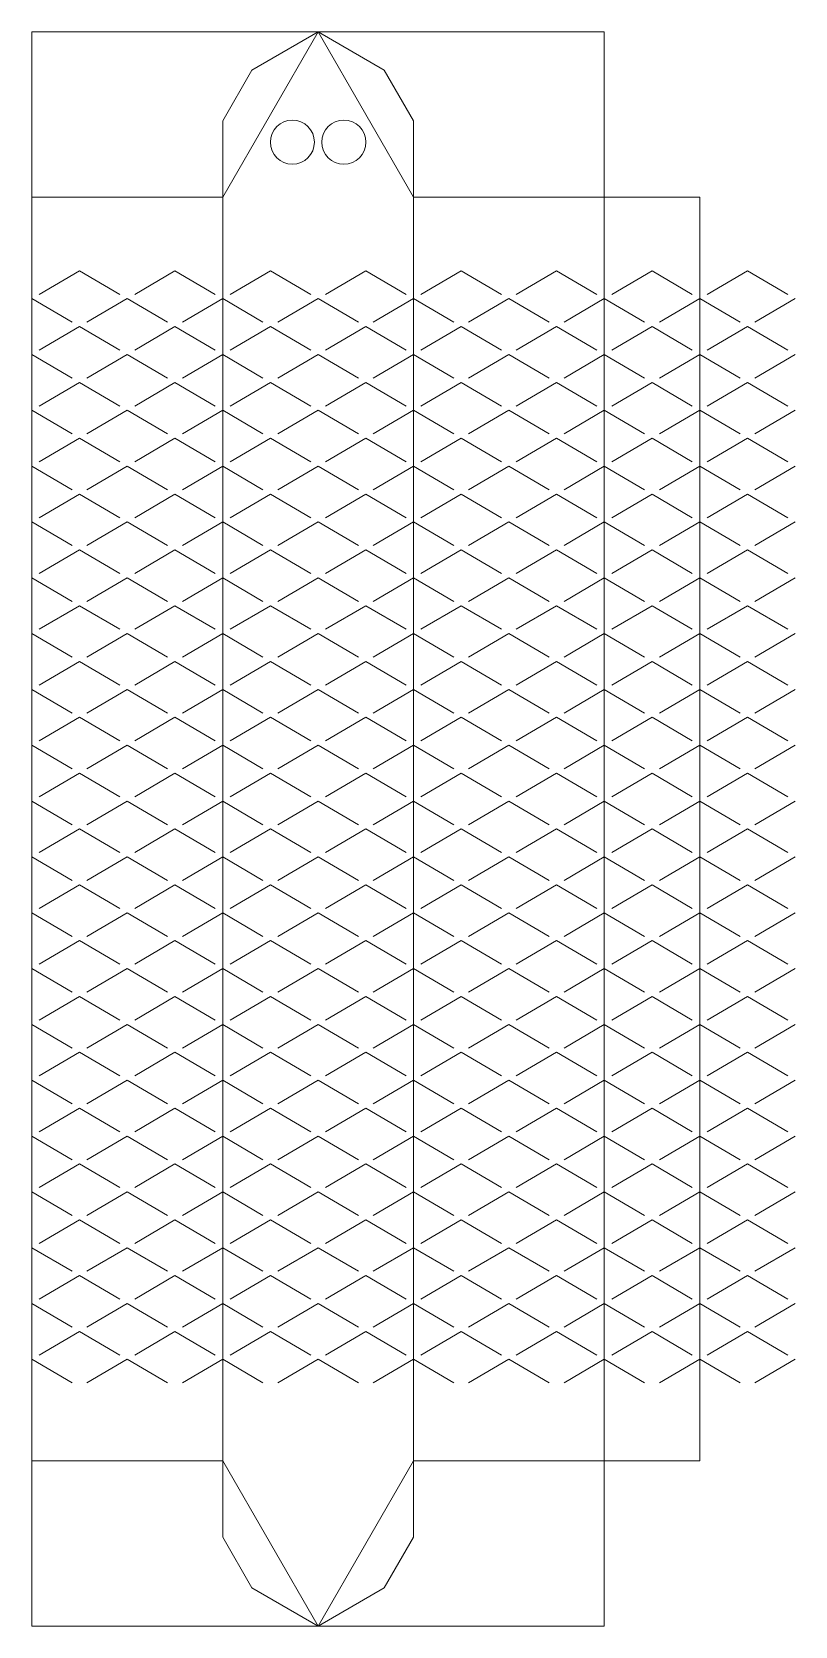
# Model space of a CAD drawing. Header units: metres. Extents: x 0 to 104, y 0 to 217.
import ezdxf

# ---------------------------------------------------------------- set-up
doc = ezdxf.new("R2010")
doc.units = ezdxf.units.M
doc.layers.add('TOP', color=1, linetype='Continuous', lineweight=0)

msp = doc.modelspace()

# ---------------------------------------------------------------- linework, layer by layer
at = {"layer": 'TOP'}
for p, q in [((78, 217.03), (0, 217.03)), ((0, 217.03), (0, 0)), ((26, 194.52), (39, 217.03)), ((29.99, 211.83), (39, 217.03)), ((39, 217.03), (48.01, 211.83)), ((39, 217.03), (52, 194.52)), ((78, 0), (78, 217.03)), ((26, 204.92), (29.99, 211.83)), ((48.01, 211.83), (52, 204.92)), ((26, 194.52), (26, 204.92)), ((52, 194.52), (52, 204.92)), ((78, 194.52), (78, 204.92)), ((0, 22.52), (0, 194.52)), ((0, 194.52), (26, 194.52)), ((26, 22.52), (26, 194.52)), ((91, 194.52), (52, 194.52)), ((52, 22.52), (52, 194.52)), ((91, 22.52), (91, 194.52)), ((1.01, 181.3), (6.5, 184.52)), ((6.5, 184.52), (11.99, 181.3)), ((14.01, 181.3), (19.5, 184.52)), ((19.5, 184.52), (24.99, 181.3)), ((27.01, 181.3), (32.5, 184.52)), ((32.5, 184.52), (37.99, 181.3)), ((40.01, 181.3), (45.5, 184.52)), ((45.5, 184.52), (50.99, 181.3)), ((53.01, 181.3), (58.5, 184.52)), ((58.5, 184.52), (63.99, 181.3)), ((66.01, 181.3), (71.5, 184.52)), ((71.5, 184.52), (76.99, 181.3)), ((79.01, 181.3), (84.5, 184.52)), ((84.5, 184.52), (89.99, 181.3)), ((92.01, 181.3), (97.5, 184.52)), ((97.5, 184.52), (102.99, 181.3)), ((0, 180.72), (5.49, 177.5)), ((7.51, 177.5), (13, 180.72)), ((13, 180.72), (18.49, 177.5)), ((20.51, 177.5), (26, 180.72)), ((26, 180.72), (31.49, 177.5)), ((33.51, 177.5), (39, 180.72)), ((39, 180.72), (44.49, 177.5)), ((46.51, 177.5), (52, 180.72)), ((52, 180.72), (57.49, 177.5)), ((59.51, 177.5), (65, 180.72)), ((65, 180.72), (70.49, 177.5)), ((72.51, 177.5), (78, 180.72)), ((78, 180.72), (83.49, 177.5)), ((85.51, 177.5), (91, 180.72)), ((91, 180.72), (96.49, 177.5)), ((98.51, 177.5), (104, 180.72)), ((1.01, 173.7), (6.5, 176.92)), ((6.5, 176.92), (11.99, 173.7)), ((14.01, 173.7), (19.5, 176.92)), ((19.5, 176.92), (24.99, 173.7)), ((27.01, 173.7), (32.5, 176.92)), ((32.5, 176.92), (37.99, 173.7)), ((40.01, 173.7), (45.5, 176.92)), ((45.5, 176.92), (50.99, 173.7)), ((53.01, 173.7), (58.5, 176.92)), ((58.5, 176.92), (63.99, 173.7)), ((66.01, 173.7), (71.5, 176.92)), ((71.5, 176.92), (76.99, 173.7)), ((79.01, 173.7), (84.5, 176.92)), ((84.5, 176.92), (89.99, 173.7)), ((92.01, 173.7), (97.5, 176.92)), ((97.5, 176.92), (102.99, 173.7)), ((0, 173.12), (5.49, 169.9)), ((7.51, 169.9), (13, 173.12)), ((13, 173.12), (18.49, 169.9)), ((20.51, 169.9), (26, 173.12)), ((26, 173.12), (31.49, 169.9)), ((33.51, 169.9), (39, 173.12)), ((39, 173.12), (44.49, 169.9)), ((46.51, 169.9), (52, 173.12)), ((52, 173.12), (57.49, 169.9)), ((59.51, 169.9), (65, 173.12)), ((65, 173.12), (70.49, 169.9)), ((72.51, 169.9), (78, 173.12)), ((78, 173.12), (83.49, 169.9)), ((85.51, 169.9), (91, 173.12)), ((91, 173.12), (96.49, 169.9)), ((98.51, 169.9), (104, 173.12)), ((1.01, 166.1), (6.5, 169.32)), ((6.5, 169.32), (11.99, 166.1)), ((14.01, 166.1), (19.5, 169.32)), ((19.5, 169.32), (24.99, 166.1)), ((27.01, 166.1), (32.5, 169.32)), ((32.5, 169.32), (37.99, 166.1)), ((40.01, 166.1), (45.5, 169.32)), ((45.5, 169.32), (50.99, 166.1)), ((53.01, 166.1), (58.5, 169.32)), ((58.5, 169.32), (63.99, 166.1)), ((66.01, 166.1), (71.5, 169.32)), ((71.5, 169.32), (76.99, 166.1)), ((79.01, 166.1), (84.5, 169.32)), ((84.5, 169.32), (89.99, 166.1)), ((92.01, 166.1), (97.5, 169.32)), ((97.5, 169.32), (102.99, 166.1)), ((0, 165.52), (5.49, 162.3)), ((7.51, 162.3), (13, 165.52)), ((13, 165.52), (18.49, 162.3)), ((20.51, 162.3), (26, 165.52)), ((26, 165.52), (31.49, 162.3)), ((33.51, 162.3), (39, 165.52)), ((39, 165.52), (44.49, 162.3)), ((46.51, 162.3), (52, 165.52)), ((52, 165.52), (57.49, 162.3)), ((59.51, 162.3), (65, 165.52)), ((65, 165.52), (70.49, 162.3)), ((72.51, 162.3), (78, 165.52)), ((78, 165.52), (83.49, 162.3)), ((85.51, 162.3), (91, 165.52)), ((91, 165.52), (96.49, 162.3)), ((98.51, 162.3), (104, 165.52)), ((1.01, 158.5), (6.5, 161.72)), ((6.5, 161.72), (11.99, 158.5)), ((14.01, 158.5), (19.5, 161.72)), ((19.5, 161.72), (24.99, 158.5)), ((27.01, 158.5), (32.5, 161.72)), ((32.5, 161.72), (37.99, 158.5)), ((40.01, 158.5), (45.5, 161.72)), ((45.5, 161.72), (50.99, 158.5)), ((53.01, 158.5), (58.5, 161.72)), ((58.5, 161.72), (63.99, 158.5)), ((66.01, 158.5), (71.5, 161.72)), ((71.5, 161.72), (76.99, 158.5)), ((79.01, 158.5), (84.5, 161.72)), ((84.5, 161.72), (89.99, 158.5)), ((92.01, 158.5), (97.5, 161.72)), ((97.5, 161.72), (102.99, 158.5)), ((0, 157.92), (5.49, 154.7)), ((7.51, 154.7), (13, 157.92)), ((13, 157.92), (18.49, 154.7)), ((20.51, 154.7), (26, 157.92)), ((26, 157.92), (31.49, 154.7)), ((33.51, 154.7), (39, 157.92)), ((39, 157.92), (44.49, 154.7)), ((46.51, 154.7), (52, 157.92)), ((52, 157.92), (57.49, 154.7)), ((59.51, 154.7), (65, 157.92)), ((65, 157.92), (70.49, 154.7)), ((72.51, 154.7), (78, 157.92)), ((78, 157.92), (83.49, 154.7)), ((85.51, 154.7), (91, 157.92)), ((91, 157.92), (96.49, 154.7)), ((98.51, 154.7), (104, 157.92)), ((1.01, 150.9), (6.5, 154.12)), ((6.5, 154.12), (11.99, 150.9)), ((14.01, 150.9), (19.5, 154.12)), ((19.5, 154.12), (24.99, 150.9)), ((27.01, 150.9), (32.5, 154.12)), ((32.5, 154.12), (37.99, 150.9)), ((40.01, 150.9), (45.5, 154.12)), ((45.5, 154.12), (50.99, 150.9)), ((53.01, 150.9), (58.5, 154.12)), ((58.5, 154.12), (63.99, 150.9)), ((66.01, 150.9), (71.5, 154.12)), ((71.5, 154.12), (76.99, 150.9)), ((79.01, 150.9), (84.5, 154.12)), ((84.5, 154.12), (89.99, 150.9)), ((92.01, 150.9), (97.5, 154.12)), ((97.5, 154.12), (102.99, 150.9)), ((0, 150.32), (5.49, 147.1)), ((7.51, 147.1), (13, 150.32)), ((13, 150.32), (18.49, 147.1)), ((20.51, 147.1), (26, 150.32)), ((26, 150.32), (31.49, 147.1)), ((33.51, 147.1), (39, 150.32)), ((39, 150.32), (44.49, 147.1)), ((46.51, 147.1), (52, 150.32)), ((52, 150.32), (57.49, 147.1)), ((59.51, 147.1), (65, 150.32)), ((65, 150.32), (70.49, 147.1)), ((72.51, 147.1), (78, 150.32)), ((78, 150.32), (83.49, 147.1)), ((85.51, 147.1), (91, 150.32)), ((91, 150.32), (96.49, 147.1)), ((98.51, 147.1), (104, 150.32)), ((1.01, 143.3), (6.5, 146.52)), ((6.5, 146.52), (11.99, 143.3)), ((14.01, 143.3), (19.5, 146.52)), ((19.5, 146.52), (24.99, 143.3)), ((27.01, 143.3), (32.5, 146.52)), ((32.5, 146.52), (37.99, 143.3)), ((40.01, 143.3), (45.5, 146.52)), ((45.5, 146.52), (50.99, 143.3)), ((53.01, 143.3), (58.5, 146.52)), ((58.5, 146.52), (63.99, 143.3)), ((66.01, 143.3), (71.5, 146.52)), ((71.5, 146.52), (76.99, 143.3)), ((79.01, 143.3), (84.5, 146.52)), ((84.5, 146.52), (89.99, 143.3)), ((92.01, 143.3), (97.5, 146.52)), ((97.5, 146.52), (102.99, 143.3)), ((0, 142.72), (5.49, 139.5)), ((7.51, 139.5), (13, 142.72)), ((13, 142.72), (18.49, 139.5)), ((20.51, 139.5), (26, 142.72)), ((26, 142.72), (31.49, 139.5)), ((33.51, 139.5), (39, 142.72)), ((39, 142.72), (44.49, 139.5)), ((46.51, 139.5), (52, 142.72)), ((52, 142.72), (57.49, 139.5)), ((59.51, 139.5), (65, 142.72)), ((65, 142.72), (70.49, 139.5)), ((72.51, 139.5), (78, 142.72)), ((78, 142.72), (83.49, 139.5)), ((85.51, 139.5), (91, 142.72)), ((91, 142.72), (96.49, 139.5)), ((98.51, 139.5), (104, 142.72)), ((1.01, 135.7), (6.5, 138.92)), ((6.5, 138.92), (11.99, 135.7)), ((14.01, 135.7), (19.5, 138.92)), ((19.5, 138.92), (24.99, 135.7)), ((27.01, 135.7), (32.5, 138.92)), ((32.5, 138.92), (37.99, 135.7)), ((40.01, 135.7), (45.5, 138.92)), ((45.5, 138.92), (50.99, 135.7)), ((53.01, 135.7), (58.5, 138.92)), ((58.5, 138.92), (63.99, 135.7)), ((66.01, 135.7), (71.5, 138.92)), ((71.5, 138.92), (76.99, 135.7)), ((79.01, 135.7), (84.5, 138.92)), ((84.5, 138.92), (89.99, 135.7)), ((92.01, 135.7), (97.5, 138.92)), ((97.5, 138.92), (102.99, 135.7)), ((0, 135.12), (5.49, 131.9)), ((7.51, 131.9), (13, 135.12)), ((13, 135.12), (18.49, 131.9)), ((20.51, 131.9), (26, 135.12)), ((26, 135.12), (31.49, 131.9)), ((33.51, 131.9), (39, 135.12)), ((39, 135.12), (44.49, 131.9)), ((46.51, 131.9), (52, 135.12)), ((52, 135.12), (57.49, 131.9)), ((59.51, 131.9), (65, 135.12)), ((65, 135.12), (70.49, 131.9)), ((72.51, 131.9), (78, 135.12)), ((78, 135.12), (83.49, 131.9)), ((85.51, 131.9), (91, 135.12)), ((91, 135.12), (96.49, 131.9)), ((98.51, 131.9), (104, 135.12)), ((1.01, 128.1), (6.5, 131.32)), ((6.5, 131.32), (11.99, 128.1)), ((14.01, 128.1), (19.5, 131.32)), ((19.5, 131.32), (24.99, 128.1)), ((27.01, 128.1), (32.5, 131.32)), ((32.5, 131.32), (37.99, 128.1)), ((40.01, 128.1), (45.5, 131.32)), ((45.5, 131.32), (50.99, 128.1)), ((53.01, 128.1), (58.5, 131.32)), ((58.5, 131.32), (63.99, 128.1)), ((66.01, 128.1), (71.5, 131.32)), ((71.5, 131.32), (76.99, 128.1)), ((79.01, 128.1), (84.5, 131.32)), ((84.5, 131.32), (89.99, 128.1)), ((92.01, 128.1), (97.5, 131.32)), ((97.5, 131.32), (102.99, 128.1)), ((0, 127.52), (5.49, 124.3)), ((7.51, 124.3), (13, 127.52)), ((13, 127.52), (18.49, 124.3)), ((20.51, 124.3), (26, 127.52)), ((26, 127.52), (31.49, 124.3)), ((33.51, 124.3), (39, 127.52)), ((39, 127.52), (44.49, 124.3)), ((46.51, 124.3), (52, 127.52)), ((52, 127.52), (57.49, 124.3)), ((59.51, 124.3), (65, 127.52)), ((65, 127.52), (70.49, 124.3)), ((72.51, 124.3), (78, 127.52)), ((78, 127.52), (83.49, 124.3)), ((85.51, 124.3), (91, 127.52)), ((91, 127.52), (96.49, 124.3)), ((98.51, 124.3), (104, 127.52)), ((1.01, 120.5), (6.5, 123.72)), ((6.5, 123.72), (11.99, 120.5)), ((14.01, 120.5), (19.5, 123.72)), ((19.5, 123.72), (24.99, 120.5)), ((27.01, 120.5), (32.5, 123.72)), ((32.5, 123.72), (37.99, 120.5)), ((40.01, 120.5), (45.5, 123.72)), ((45.5, 123.72), (50.99, 120.5)), ((53.01, 120.5), (58.5, 123.72)), ((58.5, 123.72), (63.99, 120.5)), ((66.01, 120.5), (71.5, 123.72)), ((71.5, 123.72), (76.99, 120.5)), ((79.01, 120.5), (84.5, 123.72)), ((84.5, 123.72), (89.99, 120.5)), ((92.01, 120.5), (97.5, 123.72)), ((97.5, 123.72), (102.99, 120.5)), ((0, 119.92), (5.49, 116.7)), ((7.51, 116.7), (13, 119.92)), ((13, 119.92), (18.49, 116.7)), ((20.51, 116.7), (26, 119.92)), ((26, 119.92), (31.49, 116.7)), ((33.51, 116.7), (39, 119.92)), ((39, 119.92), (44.49, 116.7)), ((46.51, 116.7), (52, 119.92)), ((52, 119.92), (57.49, 116.7)), ((59.51, 116.7), (65, 119.92)), ((65, 119.92), (70.49, 116.7)), ((72.51, 116.7), (78, 119.92)), ((78, 119.92), (83.49, 116.7)), ((85.51, 116.7), (91, 119.92)), ((91, 119.92), (96.49, 116.7)), ((98.51, 116.7), (104, 119.92)), ((1.01, 112.9), (6.5, 116.12)), ((6.5, 116.12), (11.99, 112.9)), ((14.01, 112.9), (19.5, 116.12)), ((19.5, 116.12), (24.99, 112.9)), ((27.01, 112.9), (32.5, 116.12)), ((32.5, 116.12), (37.99, 112.9)), ((40.01, 112.9), (45.5, 116.12)), ((45.5, 116.12), (50.99, 112.9)), ((53.01, 112.9), (58.5, 116.12)), ((58.5, 116.12), (63.99, 112.9)), ((66.01, 112.9), (71.5, 116.12)), ((71.5, 116.12), (76.99, 112.9)), ((79.01, 112.9), (84.5, 116.12)), ((84.5, 116.12), (89.99, 112.9)), ((92.01, 112.9), (97.5, 116.12)), ((97.5, 116.12), (102.99, 112.9)), ((0, 112.32), (5.49, 109.1)), ((7.51, 109.1), (13, 112.32)), ((13, 112.32), (18.49, 109.1)), ((20.51, 109.1), (26, 112.32)), ((26, 112.32), (31.49, 109.1)), ((33.51, 109.1), (39, 112.32)), ((39, 112.32), (44.49, 109.1)), ((46.51, 109.1), (52, 112.32)), ((52, 112.32), (57.49, 109.1)), ((59.51, 109.1), (65, 112.32)), ((65, 112.32), (70.49, 109.1)), ((72.51, 109.1), (78, 112.32)), ((78, 112.32), (83.49, 109.1)), ((85.51, 109.1), (91, 112.32)), ((91, 112.32), (96.49, 109.1)), ((98.51, 109.1), (104, 112.32)), ((1.01, 105.3), (6.5, 108.52)), ((6.5, 108.52), (11.99, 105.3)), ((14.01, 105.3), (19.5, 108.52)), ((19.5, 108.52), (24.99, 105.3)), ((27.01, 105.3), (32.5, 108.52)), ((32.5, 108.52), (37.99, 105.3)), ((40.01, 105.3), (45.5, 108.52)), ((45.5, 108.52), (50.99, 105.3)), ((53.01, 105.3), (58.5, 108.52)), ((58.5, 108.52), (63.99, 105.3)), ((66.01, 105.3), (71.5, 108.52)), ((71.5, 108.52), (76.99, 105.3)), ((79.01, 105.3), (84.5, 108.52)), ((84.5, 108.52), (89.99, 105.3)), ((92.01, 105.3), (97.5, 108.52)), ((97.5, 108.52), (102.99, 105.3)), ((0, 104.72), (5.49, 101.5)), ((7.51, 101.5), (13, 104.72)), ((13, 104.72), (18.49, 101.5)), ((20.51, 101.5), (26, 104.72)), ((26, 104.72), (31.49, 101.5)), ((33.51, 101.5), (39, 104.72)), ((39, 104.72), (44.49, 101.5)), ((46.51, 101.5), (52, 104.72)), ((52, 104.72), (57.49, 101.5)), ((59.51, 101.5), (65, 104.72)), ((65, 104.72), (70.49, 101.5)), ((72.51, 101.5), (78, 104.72)), ((78, 104.72), (83.49, 101.5)), ((85.51, 101.5), (91, 104.72)), ((91, 104.72), (96.49, 101.5)), ((98.51, 101.5), (104, 104.72)), ((1.01, 97.7), (6.5, 100.92)), ((6.5, 100.92), (11.99, 97.7)), ((14.01, 97.7), (19.5, 100.92)), ((19.5, 100.92), (24.99, 97.7)), ((27.01, 97.7), (32.5, 100.92)), ((32.5, 100.92), (37.99, 97.7)), ((40.01, 97.7), (45.5, 100.92)), ((45.5, 100.92), (50.99, 97.7)), ((53.01, 97.7), (58.5, 100.92)), ((58.5, 100.92), (63.99, 97.7)), ((66.01, 97.7), (71.5, 100.92)), ((71.5, 100.92), (76.99, 97.7)), ((79.01, 97.7), (84.5, 100.92)), ((84.5, 100.92), (89.99, 97.7)), ((92.01, 97.7), (97.5, 100.92)), ((97.5, 100.92), (102.99, 97.7)), ((0, 97.12), (5.49, 93.9)), ((7.51, 93.9), (13, 97.12)), ((13, 97.12), (18.49, 93.9)), ((20.51, 93.9), (26, 97.12)), ((26, 97.12), (31.49, 93.9)), ((33.51, 93.9), (39, 97.12)), ((39, 97.12), (44.49, 93.9)), ((46.51, 93.9), (52, 97.12)), ((52, 97.12), (57.49, 93.9)), ((59.51, 93.9), (65, 97.12)), ((65, 97.12), (70.49, 93.9)), ((72.51, 93.9), (78, 97.12)), ((78, 97.12), (83.49, 93.9)), ((85.51, 93.9), (91, 97.12)), ((91, 97.12), (96.49, 93.9)), ((98.51, 93.9), (104, 97.12)), ((1.01, 90.1), (6.5, 93.32)), ((6.5, 93.32), (11.99, 90.1)), ((14.01, 90.1), (19.5, 93.32)), ((19.5, 93.32), (24.99, 90.1)), ((27.01, 90.1), (32.5, 93.32)), ((32.5, 93.32), (37.99, 90.1)), ((40.01, 90.1), (45.5, 93.32)), ((45.5, 93.32), (50.99, 90.1)), ((53.01, 90.1), (58.5, 93.32)), ((58.5, 93.32), (63.99, 90.1)), ((66.01, 90.1), (71.5, 93.32)), ((71.5, 93.32), (76.99, 90.1)), ((79.01, 90.1), (84.5, 93.32)), ((84.5, 93.32), (89.99, 90.1)), ((92.01, 90.1), (97.5, 93.32)), ((97.5, 93.32), (102.99, 90.1)), ((0, 89.52), (5.49, 86.3)), ((7.51, 86.3), (13, 89.52)), ((13, 89.52), (18.49, 86.3)), ((20.51, 86.3), (26, 89.52)), ((26, 89.52), (31.49, 86.3)), ((33.51, 86.3), (39, 89.52)), ((39, 89.52), (44.49, 86.3)), ((46.51, 86.3), (52, 89.52)), ((52, 89.52), (57.49, 86.3)), ((59.51, 86.3), (65, 89.52)), ((65, 89.52), (70.49, 86.3)), ((72.51, 86.3), (78, 89.52)), ((78, 89.52), (83.49, 86.3)), ((85.51, 86.3), (91, 89.52)), ((91, 89.52), (96.49, 86.3)), ((98.51, 86.3), (104, 89.52)), ((1.01, 82.5), (6.5, 85.72)), ((6.5, 85.72), (11.99, 82.5)), ((14.01, 82.5), (19.5, 85.72)), ((19.5, 85.72), (24.99, 82.5)), ((27.01, 82.5), (32.5, 85.72)), ((32.5, 85.72), (37.99, 82.5)), ((40.01, 82.5), (45.5, 85.72)), ((45.5, 85.72), (50.99, 82.5)), ((53.01, 82.5), (58.5, 85.72)), ((58.5, 85.72), (63.99, 82.5)), ((66.01, 82.5), (71.5, 85.72)), ((71.5, 85.72), (76.99, 82.5)), ((79.01, 82.5), (84.5, 85.72)), ((84.5, 85.72), (89.99, 82.5)), ((92.01, 82.5), (97.5, 85.72)), ((97.5, 85.72), (102.99, 82.5)), ((0, 81.92), (5.49, 78.7)), ((7.51, 78.7), (13, 81.92)), ((13, 81.92), (18.49, 78.7)), ((20.51, 78.7), (26, 81.92)), ((26, 81.92), (31.49, 78.7)), ((33.51, 78.7), (39, 81.92)), ((39, 81.92), (44.49, 78.7)), ((46.51, 78.7), (52, 81.92)), ((52, 81.92), (57.49, 78.7)), ((59.51, 78.7), (65, 81.92)), ((65, 81.92), (70.49, 78.7)), ((72.51, 78.7), (78, 81.92)), ((78, 81.92), (83.49, 78.7)), ((85.51, 78.7), (91, 81.92)), ((91, 81.92), (96.49, 78.7)), ((98.51, 78.7), (104, 81.92)), ((1.01, 74.9), (6.5, 78.12)), ((6.5, 78.12), (11.99, 74.9)), ((14.01, 74.9), (19.5, 78.12)), ((19.5, 78.12), (24.99, 74.9)), ((27.01, 74.9), (32.5, 78.12)), ((32.5, 78.12), (37.99, 74.9)), ((40.01, 74.9), (45.5, 78.12)), ((45.5, 78.12), (50.99, 74.9)), ((53.01, 74.9), (58.5, 78.12)), ((58.5, 78.12), (63.99, 74.9)), ((66.01, 74.9), (71.5, 78.12)), ((71.5, 78.12), (76.99, 74.9)), ((79.01, 74.9), (84.5, 78.12)), ((84.5, 78.12), (89.99, 74.9)), ((92.01, 74.9), (97.5, 78.12)), ((97.5, 78.12), (102.99, 74.9)), ((0, 74.32), (5.49, 71.1)), ((7.51, 71.1), (13, 74.32)), ((13, 74.32), (18.49, 71.1)), ((20.51, 71.1), (26, 74.32)), ((26, 74.32), (31.49, 71.1)), ((33.51, 71.1), (39, 74.32)), ((39, 74.32), (44.49, 71.1)), ((46.51, 71.1), (52, 74.32)), ((52, 74.32), (57.49, 71.1)), ((59.51, 71.1), (65, 74.32)), ((65, 74.32), (70.49, 71.1)), ((72.51, 71.1), (78, 74.32)), ((78, 74.32), (83.49, 71.1)), ((85.51, 71.1), (91, 74.32)), ((91, 74.32), (96.49, 71.1)), ((98.51, 71.1), (104, 74.32)), ((1.01, 67.3), (6.5, 70.52)), ((6.5, 70.52), (11.99, 67.3)), ((14.01, 67.3), (19.5, 70.52)), ((19.5, 70.52), (24.99, 67.3)), ((27.01, 67.3), (32.5, 70.52)), ((32.5, 70.52), (37.99, 67.3)), ((40.01, 67.3), (45.5, 70.52)), ((45.5, 70.52), (50.99, 67.3)), ((53.01, 67.3), (58.5, 70.52)), ((58.5, 70.52), (63.99, 67.3)), ((66.01, 67.3), (71.5, 70.52)), ((71.5, 70.52), (76.99, 67.3)), ((79.01, 67.3), (84.5, 70.52)), ((84.5, 70.52), (89.99, 67.3)), ((92.01, 67.3), (97.5, 70.52)), ((97.5, 70.52), (102.99, 67.3)), ((0, 66.72), (5.49, 63.5)), ((7.51, 63.5), (13, 66.72)), ((13, 66.72), (18.49, 63.5)), ((20.51, 63.5), (26, 66.72)), ((26, 66.72), (31.49, 63.5)), ((33.51, 63.5), (39, 66.72)), ((39, 66.72), (44.49, 63.5)), ((46.51, 63.5), (52, 66.72)), ((52, 66.72), (57.49, 63.5)), ((59.51, 63.5), (65, 66.72)), ((65, 66.72), (70.49, 63.5)), ((72.51, 63.5), (78, 66.72)), ((78, 66.72), (83.49, 63.5)), ((85.51, 63.5), (91, 66.72)), ((91, 66.72), (96.49, 63.5)), ((98.51, 63.5), (104, 66.72)), ((1.01, 59.7), (6.5, 62.92)), ((6.5, 62.92), (11.99, 59.7)), ((14.01, 59.7), (19.5, 62.92)), ((19.5, 62.92), (24.99, 59.7)), ((27.01, 59.7), (32.5, 62.92)), ((32.5, 62.92), (37.99, 59.7)), ((40.01, 59.7), (45.5, 62.92)), ((45.5, 62.92), (50.99, 59.7)), ((53.01, 59.7), (58.5, 62.92)), ((58.5, 62.92), (63.99, 59.7)), ((66.01, 59.7), (71.5, 62.92)), ((71.5, 62.92), (76.99, 59.7)), ((79.01, 59.7), (84.5, 62.92)), ((84.5, 62.92), (89.99, 59.7)), ((92.01, 59.7), (97.5, 62.92)), ((97.5, 62.92), (102.99, 59.7)), ((0, 59.12), (5.49, 55.9)), ((7.51, 55.9), (13, 59.12)), ((13, 59.12), (18.49, 55.9)), ((20.51, 55.9), (26, 59.12)), ((26, 59.12), (31.49, 55.9)), ((33.51, 55.9), (39, 59.12)), ((39, 59.12), (44.49, 55.9)), ((46.51, 55.9), (52, 59.12)), ((52, 59.12), (57.49, 55.9)), ((59.51, 55.9), (65, 59.12)), ((65, 59.12), (70.49, 55.9)), ((72.51, 55.9), (78, 59.12)), ((78, 59.12), (83.49, 55.9)), ((85.51, 55.9), (91, 59.12)), ((91, 59.12), (96.49, 55.9)), ((98.51, 55.9), (104, 59.12)), ((1.01, 52.1), (6.5, 55.32)), ((6.5, 55.32), (11.99, 52.1)), ((14.01, 52.1), (19.5, 55.32)), ((19.5, 55.32), (24.99, 52.1)), ((27.01, 52.1), (32.5, 55.32)), ((32.5, 55.32), (37.99, 52.1)), ((40.01, 52.1), (45.5, 55.32)), ((45.5, 55.32), (50.99, 52.1)), ((53.01, 52.1), (58.5, 55.32)), ((58.5, 55.32), (63.99, 52.1)), ((66.01, 52.1), (71.5, 55.32)), ((71.5, 55.32), (76.99, 52.1)), ((79.01, 52.1), (84.5, 55.32)), ((84.5, 55.32), (89.99, 52.1)), ((92.01, 52.1), (97.5, 55.32)), ((97.5, 55.32), (102.99, 52.1)), ((0, 51.52), (5.49, 48.3)), ((7.51, 48.3), (13, 51.52)), ((13, 51.52), (18.49, 48.3)), ((20.51, 48.3), (26, 51.52)), ((26, 51.52), (31.49, 48.3)), ((33.51, 48.3), (39, 51.52)), ((39, 51.52), (44.49, 48.3)), ((46.51, 48.3), (52, 51.52)), ((52, 51.52), (57.49, 48.3)), ((59.51, 48.3), (65, 51.52)), ((65, 51.52), (70.49, 48.3)), ((72.51, 48.3), (78, 51.52)), ((78, 51.52), (83.49, 48.3)), ((85.51, 48.3), (91, 51.52)), ((91, 51.52), (96.49, 48.3)), ((98.51, 48.3), (104, 51.52)), ((1.01, 44.5), (6.5, 47.72)), ((6.5, 47.72), (11.99, 44.5)), ((14.01, 44.5), (19.5, 47.72)), ((19.5, 47.72), (24.99, 44.5)), ((27.01, 44.5), (32.5, 47.72)), ((32.5, 47.72), (37.99, 44.5)), ((40.01, 44.5), (45.5, 47.72)), ((45.5, 47.72), (50.99, 44.5)), ((53.01, 44.5), (58.5, 47.72)), ((58.5, 47.72), (63.99, 44.5)), ((66.01, 44.5), (71.5, 47.72)), ((71.5, 47.72), (76.99, 44.5)), ((79.01, 44.5), (84.5, 47.72)), ((84.5, 47.72), (89.99, 44.5)), ((92.01, 44.5), (97.5, 47.72)), ((97.5, 47.72), (102.99, 44.5)), ((0, 43.92), (5.49, 40.7)), ((7.51, 40.7), (13, 43.92)), ((13, 43.92), (18.49, 40.7)), ((20.51, 40.7), (26, 43.92)), ((26, 43.92), (31.49, 40.7)), ((33.51, 40.7), (39, 43.92)), ((39, 43.92), (44.49, 40.7)), ((46.51, 40.7), (52, 43.92)), ((52, 43.92), (57.49, 40.7)), ((59.51, 40.7), (65, 43.92)), ((65, 43.92), (70.49, 40.7)), ((72.51, 40.7), (78, 43.92)), ((78, 43.92), (83.49, 40.7)), ((85.51, 40.7), (91, 43.92)), ((91, 43.92), (96.49, 40.7)), ((98.51, 40.7), (104, 43.92)), ((1.01, 36.9), (6.5, 40.12)), ((6.5, 40.12), (11.99, 36.9)), ((14.01, 36.9), (19.5, 40.12)), ((19.5, 40.12), (24.99, 36.9)), ((27.01, 36.9), (32.5, 40.12)), ((32.5, 40.12), (37.99, 36.9)), ((40.01, 36.9), (45.5, 40.12)), ((45.5, 40.12), (50.99, 36.9)), ((53.01, 36.9), (58.5, 40.12)), ((58.5, 40.12), (63.99, 36.9)), ((66.01, 36.9), (71.5, 40.12)), ((71.5, 40.12), (76.99, 36.9)), ((79.01, 36.9), (84.5, 40.12)), ((84.5, 40.12), (89.99, 36.9)), ((92.01, 36.9), (97.5, 40.12)), ((97.5, 40.12), (102.99, 36.9)), ((0, 36.32), (5.49, 33.1)), ((7.51, 33.1), (13, 36.32)), ((13, 36.32), (18.49, 33.1)), ((20.51, 33.1), (26, 36.32)), ((26, 36.32), (31.49, 33.1)), ((33.51, 33.1), (39, 36.32)), ((39, 36.32), (44.49, 33.1)), ((46.51, 33.1), (52, 36.32)), ((52, 36.32), (57.49, 33.1)), ((59.51, 33.1), (65, 36.32)), ((65, 36.32), (70.49, 33.1)), ((72.51, 33.1), (78, 36.32)), ((78, 36.32), (83.49, 33.1)), ((85.51, 33.1), (91, 36.32)), ((91, 36.32), (96.49, 33.1)), ((98.51, 33.1), (104, 36.32)), ((26, 22.52), (0, 22.52)), ((26, 12.12), (26, 22.52)), ((26, 22.52), (39, 0)), ((39, 0), (52, 22.52)), ((52, 22.52), (91, 22.52)), ((52, 12.12), (52, 22.52)), ((78, 12.12), (78, 22.52)), ((26, 12.12), (29.99, 5.2)), ((48.01, 5.2), (52, 12.12)), ((29.99, 5.2), (39, 0)), ((39, 0), (48.01, 5.2)), ((0, 0), (78, 0))]:
    msp.add_line(p, q, dxfattribs=at)
for centre in [(35.5, 202.02), (42.5, 202.02)]:
    msp.add_circle(centre, 3, dxfattribs=at)

doc.saveas('drawing.dxf')
